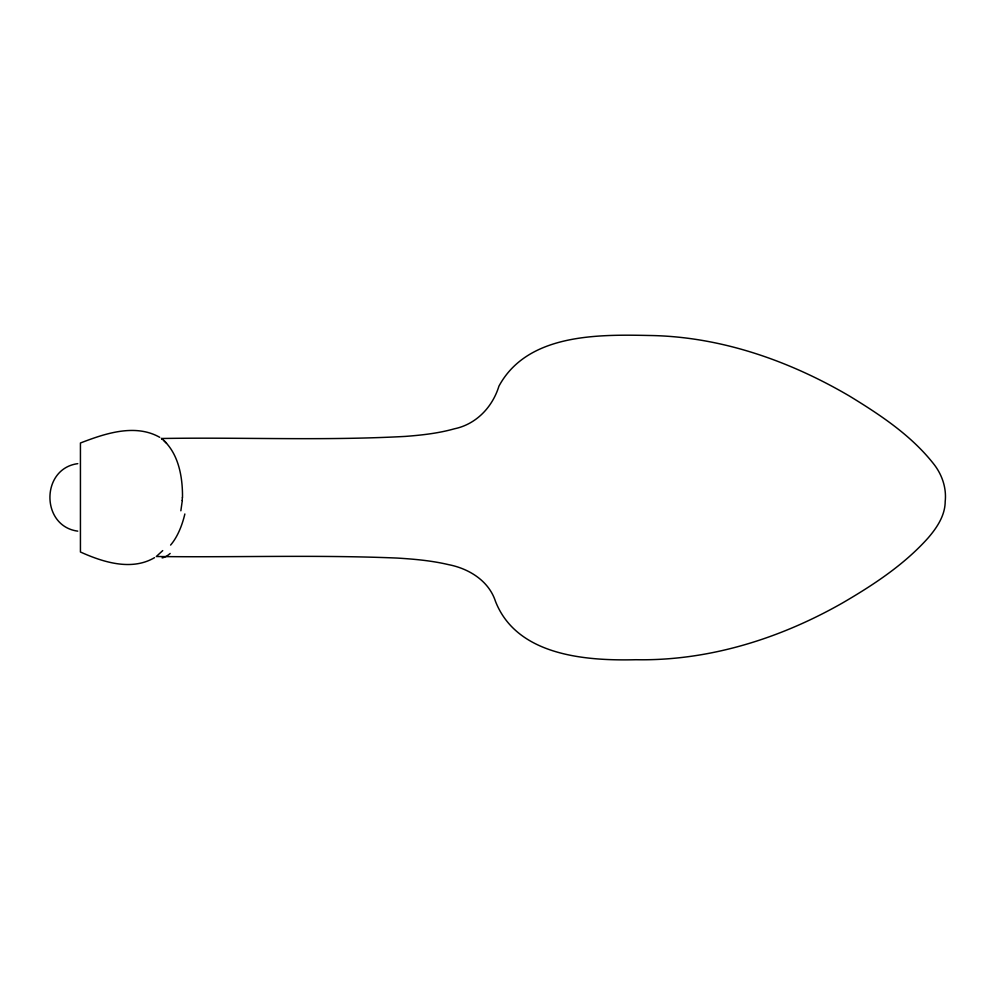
<?xml version="1.0" encoding="UTF-8"?>
<svg xmlns="http://www.w3.org/2000/svg" width="995" height="995" viewBox="0 0 995 995"><rect width="100%" height="100%" fill="white"/><g stroke="black" fill="none" stroke-linecap="round" stroke-linejoin="round"><path stroke-width="1.49" d="M182.495 497.5C182.707 476.568 178.491 452.588 161.526 438.496C242.755 437.166 324.134 440.822 405.301 436.407C421.83 435.138 438.434 433.322 454.429 428.795C476.257 424.28 492.513 407.067 498.93 386.159C527.275 333.711 597.547 334.395 649.237 335.489C720.057 336.434 788.836 360.501 849.494 396.072C879.928 414.679 910.612 434.939 933.061 463.16C941.817 473.869 946.68 487.6 945.2 501.505C945.113 515.659 936.755 527.984 927.825 538.27C903.883 564.899 873.548 584.849 842.84 602.771C780.117 638.579 708.714 661.053 636.016 659.722C585.881 660.966 516.828 655.842 495.473 601.341C488.794 580.757 468.881 568.58 448.546 564.638C431.643 560.645 414.293 559.103 396.993 558.058C316.82 554.712 236.524 557.511 156.315 556.503L162.72 550.596M182.309 500.51L180.854 510.796M154.523 557.673C131.427 571.229 102.92 562.138 80.433 552.001L80.433 442.999C104.861 433.596 134.984 423.285 159.76 437.327M77.759 463.658C40.658 468.57 40.658 526.231 77.759 531.143M161.526 438.496L162.496 439.28M163.59 440.225L166.501 443.148M182.359 497.5A47.151 27.785 -87.5 0 1 182.172 500.485M184.859 513.98A61.665 30.074 -86.1 0 1 170.593 545.073M170.157 553.456A68.431 26.554 -82.4 0 1 162.135 557.909"/></g></svg>
